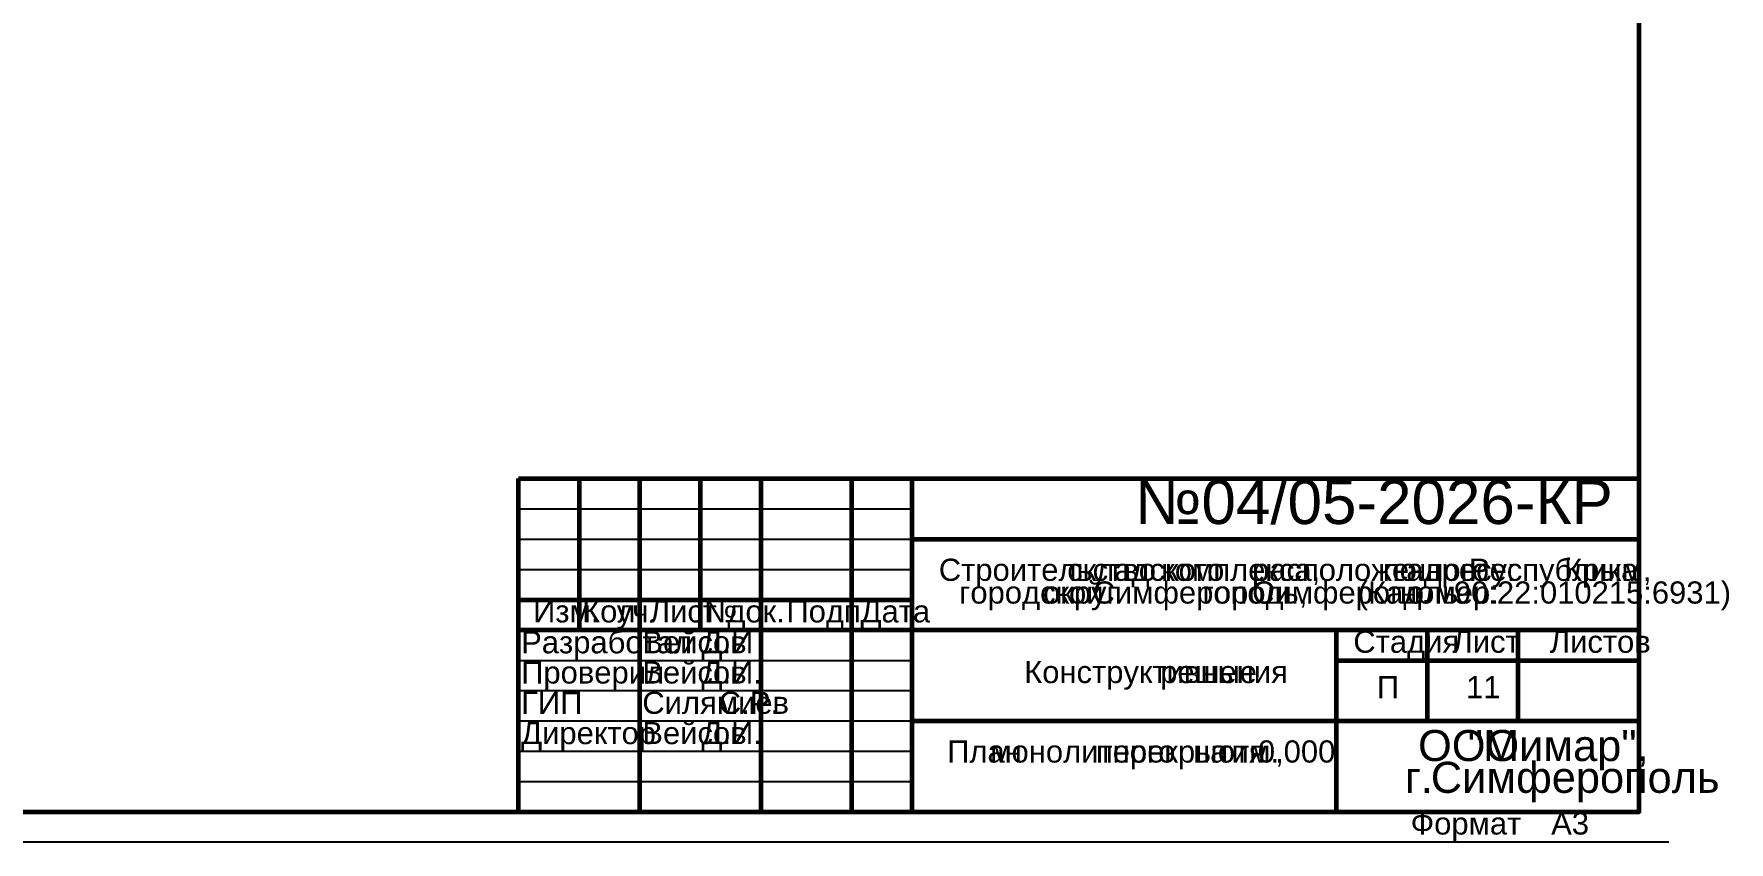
# Model space of a CAD drawing. Extents: x 8 to 21351, y 0 to 420.
# Drawn here: x 13102.1 to 13381.9, y 0.1 to 133.5 of the extents above; entities that cross this region are included whole.
import ezdxf

# ---------------------------------------------------------------- set-up
doc = ezdxf.new("R2010")
doc.units = 0
doc.styles.add('TEYPDFCAD_TEXT', font='arial.ttf')

msp = doc.modelspace()

# ---------------------------------------------------------------- linework, layer by layer
at = {"lineweight": 60}
for p, q in [((13182.06, 60.07), (13367.03, 60.07)), ((13182.06, 5.06), (13182.06, 60.07)), ((13192.05, 60.07), (13192.05, 35.07)), ((13202.04, 60.07), (13202.04, 5.06)), ((13212.05, 60.07), (13212.05, 35.07)), ((13222.04, 60.07), (13222.04, 5.06)), ((13237.05, 60.07), (13237.05, 5.06)), ((13247.04, 5.06), (13247.04, 60.07)), ((13367.03, 5.06), (13367.03, 60.07)), ((13247.04, 50.06), (13367.03, 50.06)), ((13182.06, 40.07), (13247.04, 40.07)), ((13182.06, 35.07), (13367.03, 35.07)), ((13317.04, 35.07), (13317.04, 5.06)), ((13332.04, 35.07), (13332.04, 20.07)), ((13347.05, 35.07), (13347.05, 20.07)), ((13317.04, 30.06), (13367.03, 30.06)), ((13247.04, 20.07), (13367.03, 20.07)), ((13182.06, 5.06), (13367.03, 5.06))]:
    msp.add_line(p, q, dxfattribs=at)
at = {"lineweight": 25}
for p, q in [((13182.06, 55.05), (13247.04, 55.05)), ((13182.06, 50.06), (13247.04, 50.06)), ((13182.06, 45.06), (13247.04, 45.06)), ((13182.06, 30.06), (13247.04, 30.06)), ((13182.06, 25.06), (13247.04, 25.06)), ((13182.06, 20.07), (13247.04, 20.07)), ((13182.06, 15.07), (13247.04, 15.07)), ((13182.06, 10.05), (13247.04, 10.05)), ((13371.94, 0.06), (12952.06, 0.06))]:
    msp.add_line(p, q, dxfattribs=at)
at = {"lineweight": 60}
msp.add_lwpolyline([(12972.06, 5.06), (13367.03, 5.06), (13367.03, 292.06), (12972.06, 292.06)], close=True, dxfattribs=at)

# ---------------------------------------------------------------- texts
at = {"color": 7, "style": 'TEYPDFCAD_TEXT'}
for s, height, p in [('№04/05-2026-КР', 7.3201, (13283.83, 52.56)), ('Строительство', 3.6583, (13251.44, 43.18)), ('складского', 3.658, (13272.64, 43.18)), ('комплекса,', 3.658, (13288.17, 43.18)), ('расположенного', 3.6583, (13303.15, 43.18)), ('по', 3.658, (13324.75, 43.18)), ('адресу:', 3.658, (13328.62, 43.18)), ('Республика', 3.658, (13338.95, 43.18)), ('Крым,', 3.658, (13354.65, 43.18)), ('городской', 3.658, (13254.79, 39.43)), ('округ', 3.658, (13268.66, 39.43)), ('Симферополь,', 3.6583, (13276.82, 39.43)), ('город', 3.658, (13294.99, 39.43)), ('Симферополь', 3.6583, (13303.15, 39.43)), ('(Кад.', 3.658, (13320.6, 39.43)), ('номер:', 3.658, (13327.6, 39.43)), ('90:22:010215:6931)', 3.6583, (13336.47, 39.43)), ('Изм.', 3.658, (13184.47, 36.32)), ('Кол.', 3.658, (13192.56, 36.32)), ('Лист', 3.658, (13203.73, 36.32)), ('№', 3.66, (13212.68, 36.32)), ('док.', 3.658, (13216.54, 36.32)), ('Подп.', 3.658, (13226.29, 36.32)), ('Дата', 3.658, (13238.53, 36.32)), ('уч.', 3.658, (13198.29, 36.32)), ('Разработал', 3.658, (13182.5, 31.22)), ('Вейсов', 3.658, (13202.5, 31.22)), ('Д.И', 3.658, (13212.27, 31.22)), ('Стадия', 3.658, (13319.87, 31.31)), ('Лист', 3.658, (13336.23, 31.31)), ('Листов', 3.658, (13352.3, 31.31)), ('Проверил', 3.658, (13182.5, 26.23)), ('Вейсов', 3.658, (13202.5, 26.23)), ('Д.И.', 3.658, (13212.27, 26.23)), ('Конструктивные', 3.6583, (13265.54, 26.31)), ('решения', 3.658, (13287.99, 26.31)), ('П', 3.66, (13323.75, 23.81)), ('11', 3.658, (13338.48, 23.81)), ('ГИП', 3.658, (13182.5, 21.23)), ('Силямиев', 3.658, (13202.5, 21.23)), ('С.Р.', 3.658, (13215.13, 21.23)), ('Директор', 3.658, (13182.5, 16.23)), ('Вейсов', 3.658, (13202.5, 16.23)), ('Д.И.', 3.658, (13212.27, 16.23)), ('План', 3.658, (13252.82, 13.19)), ('0,000', 3.658, (13304.11, 13.19)), ('ООО', 5.122, (13330.56, 13.44)), ('"Мимар",', 5.122, (13338.73, 13.44)), ('монолитного', 3.6583, (13259.94, 13.19)), ('перекрытия', 3.658, (13277.39, 13.19)), ('на', 3.658, (13293.41, 13.19)), ('отм.', 3.658, (13297.5, 13.19)), ('г.', 5.122, (13328.4, 8.19)), ('Симферополь', 5.1223, (13332.66, 8.19)), ('Формат', 3.658, (13329.33, 1.31)), ('A3', 3.658, (13352.53, 1.31))]:
    msp.add_text(s, height=height, dxfattribs=at).set_placement(p)

doc.saveas('drawing.dxf')
